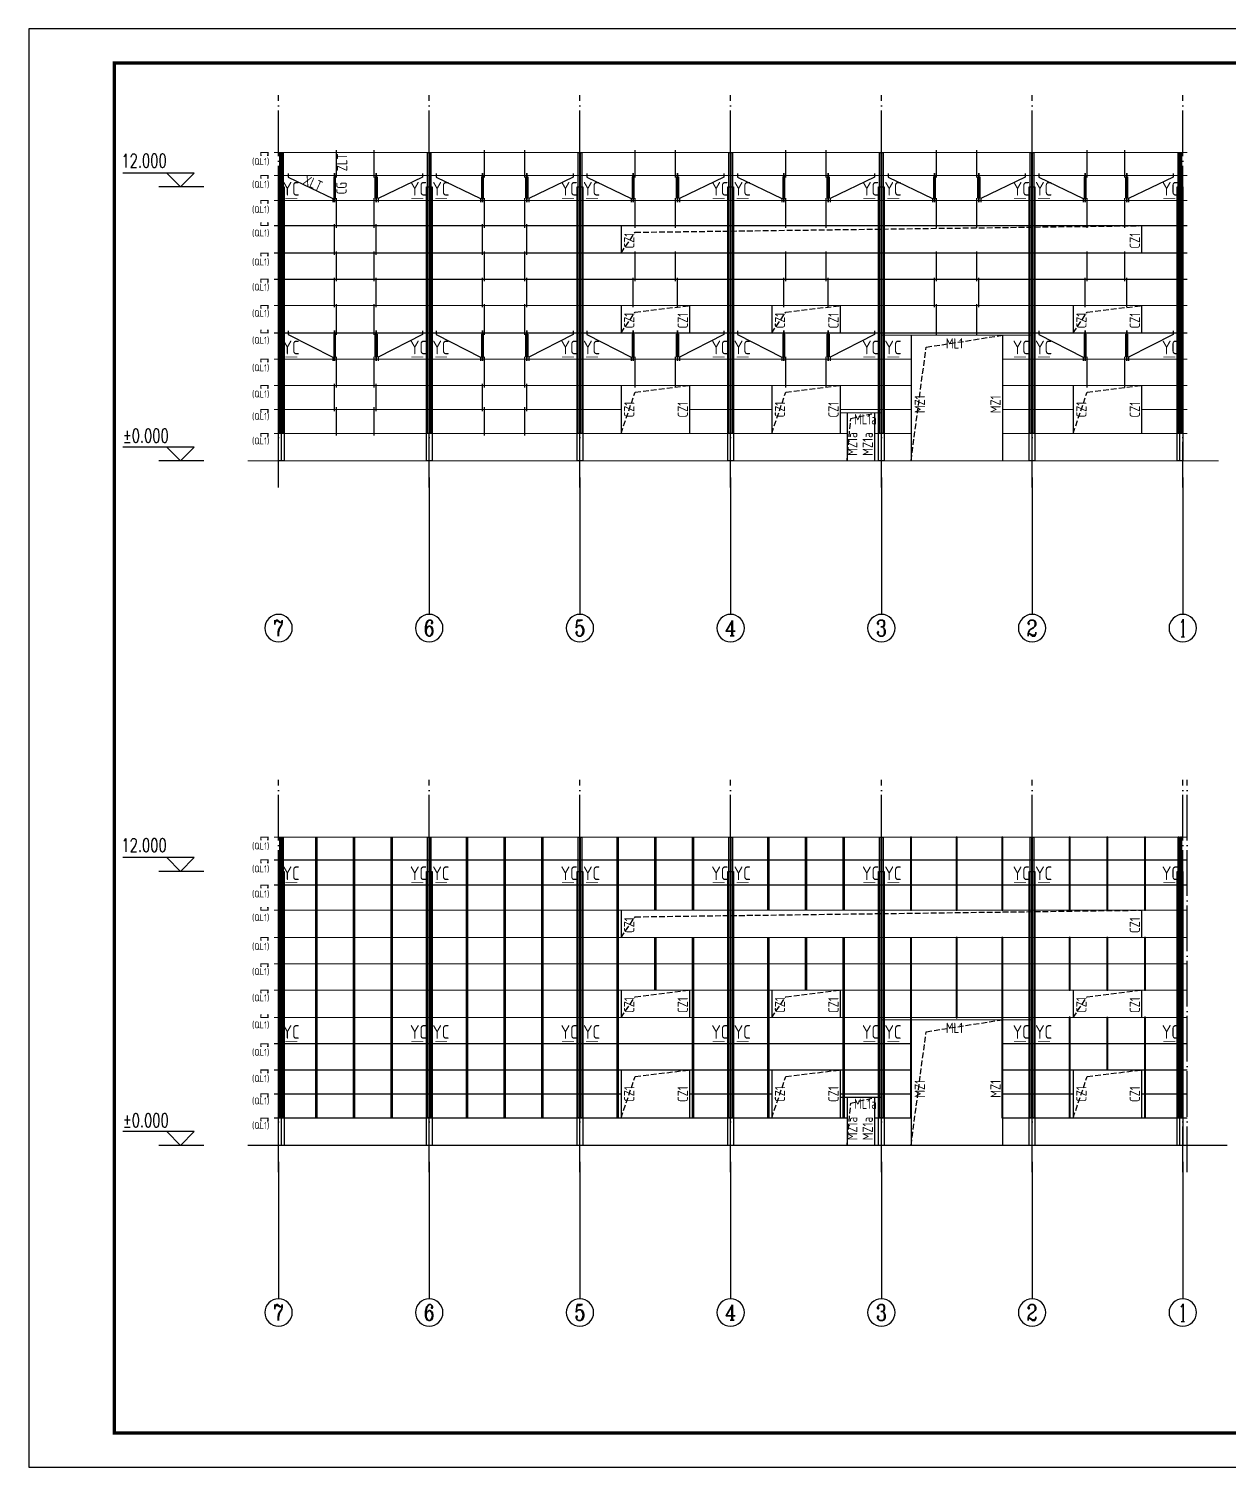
# Model space of a CAD drawing. Extents: x 69728788 to 149766163, y 20718153 to 43663798.
# Drawn here: x 74843469 to 74896003, y 21281714 to 21344714 of the extents above; entities that cross this region are included whole.
import ezdxf
from ezdxf.enums import TextEntityAlignment as Align

# ---------------------------------------------------------------- set-up
doc = ezdxf.new("R2010")
doc.units = 0
doc.header["$LTSCALE"] = 1000
doc.header["$MEASUREMENT"] = 0
for name, pattern in [('CONTINOUS', [0]), ('DASH', [0.35, 0.25, -0.1]), ('DOTE', [2.42, 2, -0.2, 0.02, -0.2])]:
    doc.linetypes.add(name, pattern=pattern)
doc.layers.get('0').update_dxf_attribs({"linetype": 'CONTINUOUS'})
for name, color, linetype in [('621', 2, 'CONTINUOUS'), ('AXIS', 3, 'CONTINUOUS'), ('AXIS_TEXT', 7, 'CONTINUOUS'), ('DIM_ELEV', 3, 'CONTINUOUS'), ('DOTE', 251, 'DOTE'), ('PUB_TEXT', 7, 'CONTINUOUS'), ('PUB_TITLE', 4, 'CONTINUOUS'), ('TDB_文字', 3, 'CONTINUOUS'), ('TEXT', 7, 'CONTINUOUS'), ('屋面隅撑', 1, 'CONTINUOUS'), ('梁', 4, 'CONTINUOUS'), ('梁虚线', 134, 'DASH'), ('檩条拉条', 253, 'CONTINUOUS'), ('钢柱', 3, 'CONTINUOUS')]:
    doc.layers.add(name, color=color, linetype=linetype)
doc.styles.add('_TCH_AXIS', font='COMPLEX', dxfattribs={"bigfont": 'GBCBIG'})
doc.styles.add('_TCH_DIM', font='SIMPLEX', dxfattribs={"bigfont": 'GBCBIG'})
doc.styles.add('COMPLEX', font='COMPLEX')
doc.styles.add('TSSD_Rein', font='atssdeng.shx', dxfattribs={"width": 0.7, "bigfont": 'atssdchn.shx'})

# ---------------------------------------------------------------- blocks, each defined once
blk = doc.blocks.new('_AXISO')
blk.add_circle((0, 0), 0.5)
at = {"layer": 'AXIS_TEXT', "style": 'COMPLEX', "width": 1.041667}
blk.add_attdef('A', text='', height=0.56, dxfattribs=at).set_placement((-0.25, -0.28), (0.25, -0.28), align=Align.FIT)

msp = doc.modelspace()

# ---------------------------------------------------------------- linework, layer by layer
at = {"const_width": 50}
for points in [[(74895587.8, 21325791.4), (74853057, 21325791.4)], [(74895964.3, 21295811.8), (74853057, 21295811.8)]]:
    msp.add_lwpolyline(points, dxfattribs=at)
at = {"layer": '621', "const_width": 45}
for points in [[(74853906.5, 21339171.4), (74853946.5, 21339171.4), (74853946.5, 21339291.4), (74853626.5, 21339291.4), (74853626.5, 21339171.4), (74853666.5, 21339171.4)], [(74853906.5, 21338171.4), (74853946.5, 21338171.4), (74853946.5, 21338291.4), (74853626.5, 21338291.4), (74853626.5, 21338171.4), (74853666.5, 21338171.4)], [(74853906.5, 21337071.4), (74853946.5, 21337071.4), (74853946.5, 21337191.4), (74853626.5, 21337191.4), (74853626.5, 21337071.4), (74853666.5, 21337071.4)], [(74853906.5, 21336211.4), (74853946.5, 21336211.4), (74853946.5, 21336091.4), (74853626.5, 21336091.4), (74853626.5, 21336211.4), (74853666.5, 21336211.4)], [(74853906.5, 21334771.4), (74853946.5, 21334771.4), (74853946.5, 21334891.4), (74853626.5, 21334891.4), (74853626.5, 21334771.4), (74853666.5, 21334771.4)], [(74853906.5, 21333621.4), (74853946.5, 21333621.4), (74853946.5, 21333741.4), (74853626.5, 21333741.4), (74853626.5, 21333621.4), (74853666.5, 21333621.4)], [(74853906.5, 21332471.4), (74853946.5, 21332471.4), (74853946.5, 21332591.4), (74853626.5, 21332591.4), (74853626.5, 21332471.4), (74853666.5, 21332471.4)], [(74853906.5, 21331511.4), (74853946.5, 21331511.4), (74853946.5, 21331391.4), (74853626.5, 21331391.4), (74853626.5, 21331511.4), (74853666.5, 21331511.4)], [(74853906.5, 21330121.4), (74853946.5, 21330121.4), (74853946.5, 21330241.4), (74853626.5, 21330241.4), (74853626.5, 21330121.4), (74853666.5, 21330121.4)], [(74853906.5, 21328971.4), (74853946.5, 21328971.4), (74853946.5, 21329091.4), (74853626.5, 21329091.4), (74853626.5, 21328971.4), (74853666.5, 21328971.4)], [(74853906.5, 21327921.4), (74853946.5, 21327921.4), (74853946.5, 21328041.4), (74853626.5, 21328041.4), (74853626.5, 21327921.4), (74853666.5, 21327921.4)], [(74853906.5, 21326867.3), (74853946.5, 21326867.3), (74853946.5, 21326987.3), (74853626.5, 21326987.3), (74853626.5, 21326867.3), (74853666.5, 21326867.3)], [(74853906.5, 21309191.8), (74853946.5, 21309191.8), (74853946.5, 21309311.8), (74853626.5, 21309311.8), (74853626.5, 21309191.8), (74853666.5, 21309191.8)], [(74853906.5, 21308191.8), (74853946.5, 21308191.8), (74853946.5, 21308311.8), (74853626.5, 21308311.8), (74853626.5, 21308191.8), (74853666.5, 21308191.8)], [(74853906.5, 21307091.8), (74853946.5, 21307091.8), (74853946.5, 21307211.8), (74853626.5, 21307211.8), (74853626.5, 21307091.8), (74853666.5, 21307091.8)], [(74853906.5, 21306231.8), (74853946.5, 21306231.8), (74853946.5, 21306111.8), (74853626.5, 21306111.8), (74853626.5, 21306231.8), (74853666.5, 21306231.8)], [(74853906.5, 21304791.8), (74853946.5, 21304791.8), (74853946.5, 21304911.8), (74853626.5, 21304911.8), (74853626.5, 21304791.8), (74853666.5, 21304791.8)], [(74853906.5, 21303641.8), (74853946.5, 21303641.8), (74853946.5, 21303761.8), (74853626.5, 21303761.8), (74853626.5, 21303641.8), (74853666.5, 21303641.8)], [(74853906.5, 21302491.8), (74853946.5, 21302491.8), (74853946.5, 21302611.8), (74853626.5, 21302611.8), (74853626.5, 21302491.8), (74853666.5, 21302491.8)], [(74853906.5, 21301531.8), (74853946.5, 21301531.8), (74853946.5, 21301411.8), (74853626.5, 21301411.8), (74853626.5, 21301531.8), (74853666.5, 21301531.8)], [(74853906.5, 21300141.8), (74853946.5, 21300141.8), (74853946.5, 21300261.8), (74853626.5, 21300261.8), (74853626.5, 21300141.8), (74853666.5, 21300141.8)], [(74853906.5, 21298991.8), (74853946.5, 21298991.8), (74853946.5, 21299111.8), (74853626.5, 21299111.8), (74853626.5, 21298991.8), (74853666.5, 21298991.8)], [(74853906.5, 21297941.8), (74853946.5, 21297941.8), (74853946.5, 21298061.8), (74853626.5, 21298061.8), (74853626.5, 21297941.8), (74853666.5, 21297941.8)], [(74853906.5, 21296887.7), (74853946.5, 21296887.7), (74853946.5, 21297007.7), (74853626.5, 21297007.7), (74853626.5, 21296887.7), (74853666.5, 21296887.7)]]:
    msp.add_lwpolyline(points, dxfattribs=at)
at = {"layer": 'AXIS'}
for p, q in [((74851139.3, 21337791.4), (74849161, 21337791.4)), ((74851139.3, 21325791.4), (74849161, 21325791.4)), ((74861010.2, 21325067.6), (74861010.2, 21319067.6)), ((74867610.2, 21325067.6), (74867610.2, 21319067.6)), ((74874210.2, 21325067.6), (74874210.2, 21319067.6)), ((74880810.2, 21325067.6), (74880810.2, 21319067.6)), ((74887410.2, 21325067.6), (74887410.2, 21319067.6)), ((74894010.2, 21325067.6), (74894010.2, 21319067.6)), ((74894010.2, 21325067.6), (74894010.2, 21319067.6)), ((74851139.3, 21307811.8), (74849161, 21307811.8)), ((74851139.3, 21295811.8), (74849161, 21295811.8)), ((74854410.2, 21295087.9), (74854410.2, 21289087.9)), ((74861010.2, 21295087.9), (74861010.2, 21289087.9)), ((74867610.2, 21295087.9), (74867610.2, 21289087.9)), ((74874210.2, 21295087.9), (74874210.2, 21289087.9)), ((74880810.2, 21295087.9), (74880810.2, 21289087.9)), ((74887410.2, 21295087.9), (74887410.2, 21289087.9)), ((74894010.2, 21295087.9), (74894010.2, 21289087.9))]:
    msp.add_line(p, q, dxfattribs=at)
at = {"layer": 'DIM_ELEV'}
for p, q in [((74850713.2, 21338391.4), (74847583.2, 21338391.4)), ((74850113.2, 21337791.4), (74849513.2, 21338391.4)), ((74850113.2, 21337791.4), (74850713.2, 21338391.4)), ((74850713.2, 21326391.4), (74847583.2, 21326391.4)), ((74850113.2, 21325791.4), (74849513.2, 21326391.4)), ((74850113.2, 21325791.4), (74850713.2, 21326391.4)), ((74850713.2, 21308411.8), (74847583.2, 21308411.8)), ((74850113.2, 21307811.8), (74849513.2, 21308411.8)), ((74850113.2, 21307811.8), (74850713.2, 21308411.8)), ((74850713.2, 21296411.8), (74847583.2, 21296411.8)), ((74850113.2, 21295811.8), (74849513.2, 21296411.8)), ((74850113.2, 21295811.8), (74850713.2, 21296411.8))]:
    msp.add_line(p, q, dxfattribs=at)
at = {"layer": 'DOTE', "color": 25, "linetype": 'DOTE'}
for p, q in [((74854410.2, 21324617.6), (74854410.2, 21341802.8)), ((74861010.2, 21324617.6), (74861010.2, 21341802.8)), ((74867610.2, 21324617.6), (74867610.2, 21341802.8)), ((74874210.2, 21324617.6), (74874210.2, 21341802.8)), ((74880810.2, 21324617.6), (74880810.2, 21341802.8)), ((74887410.2, 21324617.6), (74887410.2, 21341802.8)), ((74894010.2, 21324617.6), (74894010.2, 21341802.8)), ((74854410.2, 21294637.9), (74854410.2, 21311823.2)), ((74861010.2, 21294637.9), (74861010.2, 21311823.2)), ((74867610.2, 21294637.9), (74867610.2, 21311823.2)), ((74874210.2, 21294637.9), (74874210.2, 21311823.2)), ((74880810.2, 21294637.9), (74880810.2, 21311823.2)), ((74887410.2, 21294637.9), (74887410.2, 21311823.2)), ((74894010.2, 21294637.9), (74894010.2, 21311823.2)), ((74894210.2, 21294637.9), (74894210.2, 21311823.2))]:
    msp.add_line(p, q, dxfattribs=at)
at = {"layer": 'PUB_TITLE'}
msp.add_lwpolyline([(74843468.9, 21281714.1), (74932568.9, 21281714.1), (74932568.9, 21344714.1), (74843468.9, 21344714.1)], close=True, dxfattribs=at)
at = {"layer": 'PUB_TITLE', "const_width": 150}
msp.add_lwpolyline([(74847218.9, 21283214.1), (74931068.9, 21283214.1), (74931068.9, 21343214.1), (74847218.9, 21343214.1)], close=True, dxfattribs=at)
at = {"layer": 'TDB_文字'}
for points in [[(74854460.2, 21339291.4), (74854510.2, 21339291.4), (74854510.2, 21326991.4), (74854460.2, 21326991.4)], [(74854560.2, 21339291.4), (74854610.2, 21339291.4), (74854610.2, 21326991.4), (74854560.2, 21326991.4)], [(74860935.2, 21339291.4), (74860985.2, 21339291.4), (74860985.2, 21326991.4), (74860935.2, 21326991.4)], [(74861035.2, 21339291.4), (74861085.2, 21339291.4), (74861085.2, 21326991.4), (74861035.2, 21326991.4)], [(74867535.2, 21339291.4), (74867585.2, 21339291.4), (74867585.2, 21326991.4), (74867535.2, 21326991.4)], [(74867635.2, 21339291.4), (74867685.2, 21339291.4), (74867685.2, 21326991.4), (74867635.2, 21326991.4)], [(74874135.2, 21339291.4), (74874185.2, 21339291.4), (74874185.2, 21326991.4), (74874135.2, 21326991.4)], [(74874235.2, 21339291.4), (74874285.2, 21339291.4), (74874285.2, 21326991.4), (74874235.2, 21326991.4)], [(74880735.2, 21339291.4), (74880785.2, 21339291.4), (74880785.2, 21326991.4), (74880735.2, 21326991.4)], [(74880835.2, 21339291.4), (74880885.2, 21339291.4), (74880885.2, 21326991.4), (74880835.2, 21326991.4)], [(74887335.2, 21339291.4), (74887385.2, 21339291.4), (74887385.2, 21326991.4), (74887335.2, 21326991.4)], [(74887435.2, 21339291.4), (74887485.2, 21339291.4), (74887485.2, 21326991.4), (74887435.2, 21326991.4)], [(74893810.2, 21339297.2), (74893860.2, 21339297.2), (74893860.2, 21326991.4), (74893810.2, 21326991.4)], [(74893910.2, 21339297.2), (74893960.2, 21339297.2), (74893960.2, 21326991.4), (74893910.2, 21326991.4)], [(74854460.2, 21309311.8), (74854510.2, 21309311.8), (74854510.2, 21297011.8), (74854460.2, 21297011.8)], [(74854560.2, 21309311.8), (74854610.2, 21309311.8), (74854610.2, 21297011.8), (74854560.2, 21297011.8)], [(74856035.2, 21309311.8), (74856085.2, 21309311.8), (74856085.2, 21297011.8), (74856035.2, 21297011.8)], [(74857685.2, 21309311.8), (74857735.2, 21309311.8), (74857735.2, 21297011.8), (74857685.2, 21297011.8)], [(74859335.2, 21309311.8), (74859385.2, 21309311.8), (74859385.2, 21297011.8), (74859335.2, 21297011.8)], [(74860935.2, 21309311.8), (74860985.2, 21309311.8), (74860985.2, 21297011.8), (74860935.2, 21297011.8)], [(74861035.2, 21309311.8), (74861085.2, 21309311.8), (74861085.2, 21297011.8), (74861035.2, 21297011.8)], [(74862635.2, 21309311.8), (74862685.2, 21309311.8), (74862685.2, 21297011.8), (74862635.2, 21297011.8)], [(74864285.2, 21309311.8), (74864335.2, 21309311.8), (74864335.2, 21297011.8), (74864285.2, 21297011.8)], [(74865935.2, 21309311.8), (74865985.2, 21309311.8), (74865985.2, 21297011.8), (74865935.2, 21297011.8)], [(74867535.2, 21309311.8), (74867585.2, 21309311.8), (74867585.2, 21297011.8), (74867535.2, 21297011.8)], [(74867635.2, 21309311.8), (74867685.2, 21309311.8), (74867685.2, 21297011.8), (74867635.2, 21297011.8)], [(74869235.2, 21309311.8), (74869285.2, 21309311.8), (74869285.2, 21297011.8), (74869235.2, 21297011.8)], [(74870885.2, 21309311.8), (74870935.2, 21309311.8), (74870935.2, 21306113.2), (74870885.2, 21306113.2)], [(74872535.2, 21309311.8), (74872585.2, 21309311.8), (74872585.2, 21306113.2), (74872535.2, 21306113.2)], [(74874135.2, 21309311.8), (74874185.2, 21309311.8), (74874185.2, 21297011.8), (74874135.2, 21297011.8)], [(74874235.2, 21309311.8), (74874285.2, 21309311.8), (74874285.2, 21297011.8), (74874235.2, 21297011.8)], [(74875835.2, 21309311.8), (74875885.2, 21309311.8), (74875885.2, 21306113.2), (74875835.2, 21306113.2)], [(74877485.2, 21309311.8), (74877535.2, 21309311.8), (74877535.2, 21306113.2), (74877485.2, 21306113.2)], [(74879135.2, 21309311.8), (74879185.2, 21309311.8), (74879185.2, 21306113.2), (74879135.2, 21306113.2)], [(74880735.2, 21309311.8), (74880785.2, 21309311.8), (74880785.2, 21297011.8), (74880735.2, 21297011.8)], [(74880835.2, 21309311.8), (74880885.2, 21309311.8), (74880885.2, 21297011.8), (74880835.2, 21297011.8)], [(74882135.2, 21309311.8), (74882085.2, 21309311.8), (74882085.2, 21306113.2), (74882135.2, 21306113.2)], [(74884135.2, 21309311.8), (74884085.2, 21309311.8), (74884085.2, 21306113.2), (74884135.2, 21306113.2)], [(74886135.2, 21309311.8), (74886085.2, 21309311.8), (74886085.2, 21306113.2), (74886135.2, 21306113.2)], [(74887335.2, 21309311.8), (74887385.2, 21309311.8), (74887385.2, 21297011.8), (74887335.2, 21297011.8)], [(74887435.2, 21309311.8), (74887485.2, 21309311.8), (74887485.2, 21297011.8), (74887435.2, 21297011.8)], [(74889085.2, 21309311.8), (74889035.2, 21309311.8), (74889035.2, 21306113.2), (74889085.2, 21306113.2)], [(74890735.2, 21309311.8), (74890685.2, 21309311.8), (74890685.2, 21306113.2), (74890735.2, 21306113.2)], [(74892385.2, 21309311.8), (74892335.2, 21309311.8), (74892335.2, 21306113.2), (74892385.2, 21306113.2)], [(74893810.2, 21309317.6), (74893860.2, 21309317.6), (74893860.2, 21297011.8), (74893810.2, 21297011.8)], [(74893910.2, 21309317.6), (74893960.2, 21309317.6), (74893960.2, 21297011.8), (74893910.2, 21297011.8)], [(74870885.2, 21304917.8), (74870935.2, 21304917.8), (74870935.2, 21302613.2), (74870885.2, 21302613.2)], [(74872535.2, 21304904), (74872585.2, 21304904), (74872585.2, 21297013.2), (74872535.2, 21297013.2)], [(74875835.2, 21304904), (74875885.2, 21304904), (74875885.2, 21297013.2), (74875835.2, 21297013.2)], [(74877485.2, 21304917.8), (74877535.2, 21304917.8), (74877535.2, 21302613.2), (74877485.2, 21302613.2)], [(74879135.2, 21304904), (74879185.2, 21304904), (74879185.2, 21297013.2), (74879135.2, 21297013.2)], [(74882135.2, 21304904), (74882085.2, 21304904), (74882085.2, 21297013.2), (74882135.2, 21297013.2)], [(74884135.2, 21304917.8), (74884085.2, 21304917.8), (74884085.2, 21301399.5), (74884135.2, 21301399.5)], [(74886135.2, 21304916.5), (74886085.2, 21304916.5), (74886085.2, 21297013.2), (74886135.2, 21297013.2)], [(74889085.2, 21304917.8), (74889035.2, 21304917.8), (74889035.2, 21302613.2), (74889085.2, 21302613.2)], [(74890735.2, 21304917.8), (74890685.2, 21304917.8), (74890685.2, 21302613.2), (74890735.2, 21302613.2)], [(74892385.2, 21304917.8), (74892335.2, 21304917.8), (74892335.2, 21302613.2), (74892385.2, 21302613.2)], [(74889085.2, 21301419.9), (74889035.2, 21301419.9), (74889035.2, 21297013.2), (74889085.2, 21297013.2)], [(74890735.2, 21301417.8), (74890685.2, 21301417.8), (74890685.2, 21299113.2), (74890735.2, 21299113.2)], [(74892385.2, 21301419.9), (74892335.2, 21301419.9), (74892335.2, 21297013.2), (74892385.2, 21297013.2)]]:
    msp.add_lwpolyline(points, close=True, dxfattribs=at)
at = {"layer": '屋面隅撑', "const_width": 30}
for points in [[(74855233.5, 21337291.4), (74854711.1, 21337291.4)], [(74860226.9, 21337291.4), (74860749.3, 21337291.4)], [(74861793.4, 21337291.4), (74861271, 21337291.4)], [(74866826.9, 21337291.4), (74867349.3, 21337291.4)], [(74868393.4, 21337291.4), (74867871, 21337291.4)], [(74873426.9, 21337291.4), (74873949.3, 21337291.4)], [(74874993.4, 21337291.4), (74874471, 21337291.4)], [(74880026.9, 21337291.4), (74880549.3, 21337291.4)], [(74881593.4, 21337291.4), (74881071, 21337291.4)], [(74886626.9, 21337291.4), (74887149.3, 21337291.4)], [(74888193.4, 21337291.4), (74887671, 21337291.4)], [(74893157.6, 21337291.4), (74893680, 21337291.4)], [(74855233.5, 21330341.4), (74854711.1, 21330341.4)], [(74860226.9, 21330341.4), (74860749.3, 21330341.4)], [(74861793.4, 21330341.4), (74861271, 21330341.4)], [(74866826.9, 21330341.4), (74867349.3, 21330341.4)], [(74868393.4, 21330341.4), (74867871, 21330341.4)], [(74873426.9, 21330341.4), (74873949.3, 21330341.4)], [(74874993.4, 21330341.4), (74874471, 21330341.4)], [(74880026.9, 21330341.4), (74880549.3, 21330341.4)], [(74881593.4, 21330341.4), (74881071, 21330341.4)], [(74886626.9, 21330341.4), (74887149.3, 21330341.4)], [(74888193.4, 21330341.4), (74887671, 21330341.4)], [(74893157.6, 21330341.4), (74893680, 21330341.4)], [(74855233.5, 21307311.8), (74854711.1, 21307311.8)], [(74860226.9, 21307311.8), (74860749.3, 21307311.8)], [(74861793.4, 21307311.8), (74861271, 21307311.8)], [(74866826.9, 21307311.8), (74867349.3, 21307311.8)], [(74868393.4, 21307311.8), (74867871, 21307311.8)], [(74873426.9, 21307311.8), (74873949.3, 21307311.8)], [(74874993.4, 21307311.8), (74874471, 21307311.8)], [(74880026.9, 21307311.8), (74880549.3, 21307311.8)], [(74881593.4, 21307311.8), (74881071, 21307311.8)], [(74886626.9, 21307311.8), (74887149.3, 21307311.8)], [(74888193.4, 21307311.8), (74887671, 21307311.8)], [(74893157.6, 21307311.8), (74893680, 21307311.8)], [(74855233.5, 21300361.8), (74854711.1, 21300361.8)], [(74860226.9, 21300361.8), (74860749.3, 21300361.8)], [(74861793.4, 21300361.8), (74861271, 21300361.8)], [(74866826.9, 21300361.8), (74867349.3, 21300361.8)], [(74868393.4, 21300361.8), (74867871, 21300361.8)], [(74873426.9, 21300361.8), (74873949.3, 21300361.8)], [(74874993.4, 21300361.8), (74874471, 21300361.8)], [(74880026.9, 21300361.8), (74880549.3, 21300361.8)], [(74881593.4, 21300361.8), (74881071, 21300361.8)], [(74886626.9, 21300361.8), (74887149.3, 21300361.8)], [(74888193.4, 21300361.8), (74887671, 21300361.8)], [(74893157.6, 21300361.8), (74893680, 21300361.8)]]:
    msp.add_lwpolyline(points, dxfattribs=at)
at = {"layer": '梁', "linetype": 'CONTINOUS'}
for p, q in [((74854535.2, 21325791.4), (74854535.2, 21339291.4)), ((74861010.2, 21325791.4), (74861010.2, 21339291.4)), ((74867610.2, 21325791.4), (74867610.2, 21339285.6)), ((74874210.2, 21325791.4), (74874210.2, 21339285.6)), ((74880810.2, 21325791.4), (74880810.2, 21339285.6)), ((74887410.2, 21325791.4), (74887410.2, 21339285.6)), ((74893885.2, 21325791.4), (74893885.2, 21339291.4)), ((74869410.2, 21336091.4), (74869410.2, 21334891.4)), ((74892210.2, 21336091.4), (74892210.2, 21334891.4)), ((74869410.2, 21332591.4), (74869410.2, 21331391.4)), ((74872410.2, 21332591.4), (74872410.2, 21331391.4)), ((74876010.2, 21332591.4), (74876010.2, 21331391.4)), ((74879010.2, 21332591.4), (74879010.2, 21331391.4)), ((74889210.2, 21332591.4), (74889210.2, 21331391.4)), ((74892210.2, 21332591.4), (74892210.2, 21331391.4)), ((74882110.2, 21331291.4), (74882110.2, 21325791.4)), ((74886110.2, 21331291.4), (74886110.2, 21325791.4)), ((74869410.2, 21329091.4), (74869410.2, 21326991.4)), ((74872410.2, 21329091.4), (74872410.2, 21326991.4)), ((74876010.2, 21329091.4), (74876010.2, 21326991.4)), ((74879010.2, 21329091.4), (74879010.2, 21326991.4)), ((74889210.2, 21329091.4), (74889210.2, 21326991.4)), ((74892210.2, 21329091.4), (74892210.2, 21326991.4)), ((74879310.2, 21327891.4), (74879310.2, 21325791.4)), ((74880510.2, 21327880.1), (74880510.2, 21325791.4)), ((74854535.2, 21295811.8), (74854535.2, 21309311.8)), ((74861010.2, 21295811.8), (74861010.2, 21309311.8)), ((74867610.2, 21295811.8), (74867610.2, 21309306)), ((74874210.2, 21295811.8), (74874210.2, 21309306)), ((74880810.2, 21295811.8), (74880810.2, 21309306)), ((74887410.2, 21295811.8), (74887410.2, 21309306)), ((74893885.2, 21295811.8), (74893885.2, 21309311.8)), ((74869410.2, 21306111.8), (74869410.2, 21304911.8)), ((74892210.2, 21306111.8), (74892210.2, 21304911.8)), ((74869410.2, 21302611.8), (74869410.2, 21301411.8)), ((74872410.2, 21302611.8), (74872410.2, 21301411.8)), ((74876010.2, 21302611.8), (74876010.2, 21301411.8)), ((74879010.2, 21302611.8), (74879010.2, 21301411.8)), ((74889210.2, 21302611.8), (74889210.2, 21301411.8)), ((74892210.2, 21302611.8), (74892210.2, 21301411.8)), ((74882110.2, 21301311.8), (74882110.2, 21295811.8)), ((74886110.2, 21301311.8), (74886110.2, 21295811.8)), ((74869410.2, 21299111.8), (74869410.2, 21297011.8)), ((74872410.2, 21299111.8), (74872410.2, 21297011.8)), ((74876010.2, 21299111.8), (74876010.2, 21297011.8)), ((74879010.2, 21299111.8), (74879010.2, 21297011.8)), ((74889210.2, 21299111.8), (74889210.2, 21297011.8)), ((74892210.2, 21299111.8), (74892210.2, 21297011.8)), ((74879310.2, 21297911.8), (74879310.2, 21295811.8)), ((74880510.2, 21297900.5), (74880510.2, 21295811.8))]:
    msp.add_line(p, q, dxfattribs=at)
at = {"layer": '梁', "linetype": 'CONTINOUS', "const_width": 50}
for points in [[(74894210.2, 21339291.4), (74854210.2, 21339291.4)], [(74894210.2, 21338291.4), (74854210.2, 21338291.4)], [(74894210.2, 21337191.4), (74854210.2, 21337191.4)], [(74894210.2, 21336091.4), (74854210.2, 21336091.4)], [(74894210.2, 21334891.4), (74854210.2, 21334891.4)], [(74894210.2, 21333741.4), (74854210.2, 21333741.4)], [(74894210.2, 21332591.4), (74854210.2, 21332591.4)], [(74871810.2, 21331391.4), (74854210.2, 21331391.4)], [(74878410.2, 21331391.4), (74871810.2, 21331391.4)], [(74894210.2, 21331391.4), (74878410.2, 21331391.4)], [(74887410.2, 21331291.4), (74880810.2, 21331291.4)], [(74871810.2, 21330241.4), (74854210.2, 21330241.4)], [(74878410.2, 21330241.4), (74871810.2, 21330241.4)], [(74882110.2, 21330241.4), (74878410.2, 21330241.4)], [(74894210.2, 21330241.4), (74886110.2, 21330241.4)], [(74871810.2, 21329091.4), (74854210.2, 21329091.4)], [(74878410.2, 21329091.4), (74871810.2, 21329091.4)], [(74882110.2, 21329091.4), (74878410.2, 21329091.4)], [(74894210.2, 21329091.4), (74886110.2, 21329091.4)], [(74859210.2, 21328041.4), (74854210.2, 21328041.4)], [(74865810.2, 21328041.4), (74859210.2, 21328041.4)], [(74869410.2, 21328041.4), (74865810.2, 21328041.4)], [(74876010.2, 21328041.4), (74872410.2, 21328041.4)], [(74882110.2, 21328041.4), (74879010.2, 21328041.4)], [(74889210.2, 21328041.4), (74886110.2, 21328041.4)], [(74894210.2, 21328041.4), (74892210.2, 21328041.4)], [(74880810.2, 21327891.4), (74879010.2, 21327891.4)], [(74879310.2, 21326991.4), (74854210.2, 21326991.4)], [(74882110.2, 21326991.4), (74880510.2, 21326991.4)], [(74894210.2, 21326991.4), (74886110.2, 21326991.4)], [(74894210.2, 21309311.8), (74854210.2, 21309311.8)], [(74894210.2, 21308311.8), (74854210.2, 21308311.8)], [(74894210.2, 21307211.8), (74854210.2, 21307211.8)], [(74894210.2, 21306111.8), (74854210.2, 21306111.8)], [(74894210.2, 21304911.8), (74854210.2, 21304911.8)], [(74894210.2, 21303761.8), (74854210.2, 21303761.8)], [(74894210.2, 21302611.8), (74854210.2, 21302611.8)], [(74871810.2, 21301411.8), (74854210.2, 21301411.8)], [(74878410.2, 21301411.8), (74871810.2, 21301411.8)], [(74894210.2, 21301411.8), (74878410.2, 21301411.8)], [(74887410.2, 21301311.8), (74880810.2, 21301311.8)], [(74871810.2, 21300261.8), (74854210.2, 21300261.8)], [(74878410.2, 21300261.8), (74871810.2, 21300261.8)], [(74882110.2, 21300261.8), (74878410.2, 21300261.8)], [(74894210.2, 21300261.8), (74886110.2, 21300261.8)], [(74871810.2, 21299111.8), (74854210.2, 21299111.8)], [(74878410.2, 21299111.8), (74871810.2, 21299111.8)], [(74882110.2, 21299111.8), (74878410.2, 21299111.8)], [(74894210.2, 21299111.8), (74886110.2, 21299111.8)], [(74865810.2, 21298061.8), (74854210.2, 21298061.8)], [(74869410.2, 21298061.8), (74865810.2, 21298061.8)], [(74876010.2, 21298061.8), (74872410.2, 21298061.8)], [(74882110.2, 21298061.8), (74879010.2, 21298061.8)], [(74880810.2, 21297911.8), (74879010.2, 21297911.8)], [(74889210.2, 21298061.8), (74886094.4, 21298061.8)], [(74894210.2, 21298061.8), (74892210.2, 21298061.8)], [(74879310.2, 21297011.8), (74854210.2, 21297011.8)], [(74882110.2, 21297011.8), (74880509.8, 21297011.8)], [(74894210.2, 21297011.8), (74886110.2, 21297011.8)]]:
    msp.add_lwpolyline(points, dxfattribs=at)
at = {"layer": '梁虚线'}
for points in [[(74869410.2, 21334891.4), (74870024.9, 21335801.5), (74892210.2, 21336091.4)], [(74869410.2, 21331391.4), (74870024.9, 21332301.5), (74872410.2, 21332591.4)], [(74876010.2, 21331391.4), (74876624.9, 21332301.5), (74879010.2, 21332591.4)], [(74889210.2, 21331391.4), (74889824.9, 21332301.5), (74892210.2, 21332591.4)], [(74882110.2, 21325791.4), (74882772.8, 21330768), (74886110.2, 21331291.4)], [(74869410.2, 21326991.4), (74870024.9, 21328801.5), (74872360.2, 21329091.4)], [(74876010.2, 21326991.4), (74876624.9, 21328801.5), (74878960.2, 21329091.4)], [(74889210.2, 21326991.4), (74889824.9, 21328801.5), (74892160.2, 21329091.4)], [(74879310.2, 21325791.4), (74879470.8, 21327645.5), (74880510.2, 21327880.1)], [(74869410.2, 21304911.8), (74870024.9, 21305821.9), (74892210.2, 21306111.8)], [(74869410.2, 21301411.8), (74870024.9, 21302321.9), (74872410.2, 21302611.8)], [(74876010.2, 21301411.8), (74876624.9, 21302321.9), (74879010.2, 21302611.8)], [(74889210.2, 21301411.8), (74889824.9, 21302321.9), (74892210.2, 21302611.8)], [(74882110.2, 21295811.8), (74882772.8, 21300788.4), (74886110.2, 21301311.8)], [(74869410.2, 21297011.8), (74870024.9, 21298821.9), (74872360.2, 21299111.8)], [(74876010.2, 21297011.8), (74876624.9, 21298821.9), (74878960.2, 21299111.8)], [(74889210.2, 21297011.8), (74889824.9, 21298821.9), (74892160.2, 21299111.8)], [(74879310.2, 21295811.8), (74879470.8, 21297665.9), (74880510.2, 21297900.5)]]:
    msp.add_lwpolyline(points, dxfattribs=at)
at = {"layer": '檩条拉条'}
for p, q in [((74856948, 21338199.2), (74856948, 21339392.3)), ((74858597.3, 21338199.2), (74858597.3, 21339392.3)), ((74863423, 21338199.2), (74863423, 21339392.3)), ((74865197.3, 21338199.2), (74865197.3, 21339392.3)), ((74870023, 21338199.2), (74870023, 21339392.3)), ((74871797.3, 21338199.2), (74871797.3, 21339392.3)), ((74876623, 21338199.2), (74876623, 21339392.3)), ((74878397.3, 21338199.2), (74878397.3, 21339392.3)), ((74883223, 21338199.2), (74883223, 21339392.3)), ((74884997.3, 21338199.2), (74884997.3, 21339392.3)), ((74889823, 21338199.2), (74889823, 21339392.3)), ((74891472.3, 21338199.2), (74891472.3, 21339392.3)), ((74856864.1, 21338392.3), (74856864.1, 21337119.2)), ((74856864.1, 21337119.2), (74856864.1, 21338392.3)), ((74858681.3, 21338392.3), (74858681.3, 21337119.2)), ((74858681.3, 21337119.2), (74858681.3, 21338392.3)), ((74863339.1, 21338392.3), (74863339.1, 21337119.2)), ((74863339.1, 21337119.2), (74863339.1, 21338392.3)), ((74865281.3, 21338392.3), (74865281.3, 21337119.2)), ((74865281.3, 21337119.2), (74865281.3, 21338392.3)), ((74869939.1, 21338392.3), (74869939.1, 21337119.2)), ((74869939.1, 21337119.2), (74869939.1, 21338392.3)), ((74871881.3, 21338392.3), (74871881.3, 21337119.2)), ((74871881.3, 21337119.2), (74871881.3, 21338392.3)), ((74876539.1, 21338392.3), (74876539.1, 21337119.2)), ((74876539.1, 21337119.2), (74876539.1, 21338392.3)), ((74878481.3, 21338392.3), (74878481.3, 21337119.2)), ((74878481.3, 21337119.2), (74878481.3, 21338392.3)), ((74883139.1, 21338392.3), (74883139.1, 21337119.2)), ((74883139.1, 21337119.2), (74883139.1, 21338392.3)), ((74885081.3, 21338392.3), (74885081.3, 21337119.2)), ((74885081.3, 21337119.2), (74885081.3, 21338392.3)), ((74889739.1, 21338392.3), (74889739.1, 21337119.2)), ((74889739.1, 21337119.2), (74889739.1, 21338392.3)), ((74891556.3, 21338392.3), (74891556.3, 21337119.2)), ((74891556.3, 21337119.2), (74891556.3, 21338392.3)), ((74856948, 21335999.2), (74856948, 21337292.3)), ((74858597.3, 21335999.2), (74858597.3, 21337292.3)), ((74863423, 21335999.2), (74863423, 21337292.3)), ((74865197.3, 21335999.2), (74865197.3, 21337292.3)), ((74870023, 21335999.2), (74870023, 21337292.3)), ((74871797.3, 21335999.2), (74871797.3, 21337292.3)), ((74876623, 21335999.2), (74876623, 21337292.3)), ((74878397.3, 21335999.2), (74878397.3, 21337292.3)), ((74883223, 21335999.2), (74883223, 21337292.3)), ((74884997.3, 21335999.2), (74884997.3, 21337292.3)), ((74889823, 21335999.2), (74889823, 21337292.3)), ((74891472.3, 21335999.2), (74891472.3, 21337292.3)), ((74856864, 21334816.3), (74856864, 21336159.5)), ((74858681.3, 21334816.3), (74858681.3, 21336159.5)), ((74863339, 21334816.3), (74863339, 21336159.5)), ((74865281.3, 21334816.3), (74865281.3, 21336159.5)), ((74856948, 21333666.3), (74856948, 21334959.5)), ((74858597.3, 21333666.3), (74858597.3, 21334959.5)), ((74863423, 21333666.3), (74863423, 21334959.5)), ((74865197.3, 21333666.3), (74865197.3, 21334959.5)), ((74870023, 21333666.3), (74870023, 21334959.5)), ((74871797.3, 21333666.3), (74871797.3, 21334959.5)), ((74876623, 21333666.3), (74876623, 21334959.5)), ((74878397.3, 21333666.3), (74878397.3, 21334959.5)), ((74883223, 21333666.3), (74883223, 21334959.5)), ((74884997.3, 21333666.3), (74884997.3, 21334959.5)), ((74889823, 21333666.3), (74889823, 21334959.5)), ((74891472.3, 21333666.3), (74891472.3, 21334959.5)), ((74856864, 21332516.3), (74856864, 21333809.5)), ((74858681.3, 21332516.3), (74858681.3, 21333809.5)), ((74863339, 21332516.3), (74863339, 21333809.5)), ((74865281.3, 21332516.3), (74865281.3, 21333809.5)), ((74869939, 21332516.3), (74869939, 21333809.5)), ((74871881.3, 21332516.3), (74871881.3, 21333809.5)), ((74876539, 21332516.3), (74876539, 21333809.5)), ((74878481.3, 21332516.3), (74878481.3, 21333809.5)), ((74883139, 21332516.3), (74883139, 21333809.5)), ((74885081.3, 21332516.3), (74885081.3, 21333809.5)), ((74889739, 21332516.3), (74889739, 21333809.5)), ((74891556.3, 21332516.3), (74891556.3, 21333809.5)), ((74856948, 21331316.3), (74856948, 21332659.5)), ((74858597.3, 21331316.3), (74858597.3, 21332659.5)), ((74863423, 21331316.3), (74863423, 21332659.5)), ((74865197.3, 21331316.3), (74865197.3, 21332659.5)), ((74883223, 21331316.3), (74883223, 21332659.5)), ((74884997.3, 21331316.3), (74884997.3, 21332659.5)), ((74856864.1, 21331492.3), (74856864.1, 21330169.2)), ((74856864.1, 21330169.2), (74856864.1, 21331492.3)), ((74858681.3, 21331492.3), (74858681.3, 21330169.2)), ((74858681.3, 21330169.2), (74858681.3, 21331492.3)), ((74863339.1, 21331492.3), (74863339.1, 21330169.2)), ((74863339.1, 21330169.2), (74863339.1, 21331492.3)), ((74865281.3, 21331492.3), (74865281.3, 21330169.2)), ((74865281.3, 21330169.2), (74865281.3, 21331492.3)), ((74869939.1, 21331492.3), (74869939.1, 21330169.2)), ((74869939.1, 21330169.2), (74869939.1, 21331492.3)), ((74871881.3, 21331492.3), (74871881.3, 21330169.2)), ((74871881.3, 21330169.2), (74871881.3, 21331492.3)), ((74876539.1, 21331492.3), (74876539.1, 21330169.2)), ((74876539.1, 21330169.2), (74876539.1, 21331492.3)), ((74878481.3, 21331492.3), (74878481.3, 21330169.2)), ((74878481.3, 21330169.2), (74878481.3, 21331492.3)), ((74889739.1, 21331492.3), (74889739.1, 21330169.2)), ((74889739.1, 21330169.2), (74889739.1, 21331492.3)), ((74891556.3, 21331492.3), (74891556.3, 21330169.2)), ((74891556.3, 21330169.2), (74891556.3, 21331492.3)), ((74856948, 21328999.2), (74856948, 21330342.3)), ((74858597.3, 21328999.2), (74858597.3, 21330342.3)), ((74863423, 21328999.2), (74863423, 21330342.3)), ((74865197.3, 21328999.2), (74865197.3, 21330342.3)), ((74870023, 21328999.2), (74870023, 21330342.3)), ((74871797.3, 21328999.2), (74871797.3, 21330342.3)), ((74876623, 21328999.2), (74876623, 21330342.3)), ((74878397.3, 21328999.2), (74878397.3, 21330342.3)), ((74889823, 21328999.2), (74889823, 21330342.3)), ((74891472.3, 21328999.2), (74891472.3, 21330342.3)), ((74856864, 21327966.3), (74856864, 21329159.5)), ((74858681.3, 21327966.3), (74858681.3, 21329159.5)), ((74863339, 21327966.3), (74863339, 21329159.5)), ((74865281.3, 21327966.3), (74865281.3, 21329159.5)), ((74856948, 21326899.2), (74856948, 21328142.3)), ((74858597.3, 21326899.2), (74858597.3, 21328142.3)), ((74863423, 21326899.2), (74863423, 21328142.3)), ((74865197.3, 21326899.2), (74865197.3, 21328142.3))]:
    msp.add_line(p, q, dxfattribs=at)
for points in [[(74854832.8, 21338379.2), (74854832.8, 21338219.2), (74856780.1, 21337279.2), (74856780.1, 21337119.2)], [(74860712.5, 21338379.2), (74860712.5, 21338219.2), (74858765.2, 21337279.2), (74858765.2, 21337119.2)], [(74861307.8, 21338379.2), (74861307.8, 21338219.2), (74863255.1, 21337279.2), (74863255.1, 21337119.2)], [(74867312.5, 21338379.2), (74867312.5, 21338219.2), (74865365.2, 21337279.2), (74865365.2, 21337119.2)], [(74867907.8, 21338379.2), (74867907.8, 21338219.2), (74869855.1, 21337279.2), (74869855.1, 21337119.2)], [(74873912.5, 21338379.2), (74873912.5, 21338219.2), (74871965.2, 21337279.2), (74871965.2, 21337119.2)], [(74874507.8, 21338379.2), (74874507.8, 21338219.2), (74876455.1, 21337279.2), (74876455.1, 21337119.2)], [(74880512.5, 21338379.2), (74880512.5, 21338219.2), (74878565.2, 21337279.2), (74878565.2, 21337119.2)], [(74881107.8, 21338379.2), (74881107.8, 21338219.2), (74883055.1, 21337279.2), (74883055.1, 21337119.2)], [(74887112.5, 21338379.2), (74887112.5, 21338219.2), (74885165.2, 21337279.2), (74885165.2, 21337119.2)], [(74887707.8, 21338379.2), (74887707.8, 21338219.2), (74889655.1, 21337279.2), (74889655.1, 21337119.2)], [(74893587.5, 21338379.2), (74893587.5, 21338219.2), (74891640.2, 21337279.2), (74891640.2, 21337119.2)], [(74854832.8, 21331479.2), (74854832.8, 21331319.2), (74856780.1, 21330329.2), (74856780.1, 21330169.2)], [(74860712.5, 21331479.2), (74860712.5, 21331319.2), (74858765.2, 21330329.2), (74858765.2, 21330169.2)], [(74861307.8, 21331479.2), (74861307.8, 21331319.2), (74863255.1, 21330329.2), (74863255.1, 21330169.2)], [(74867312.5, 21331479.2), (74867312.5, 21331319.2), (74865365.2, 21330329.2), (74865365.2, 21330169.2)], [(74867907.8, 21331479.2), (74867907.8, 21331319.2), (74869855.1, 21330329.2), (74869855.1, 21330169.2)], [(74873912.5, 21331479.2), (74873912.5, 21331319.2), (74871965.2, 21330329.2), (74871965.2, 21330169.2)], [(74874507.8, 21331479.2), (74874507.8, 21331319.2), (74876455.1, 21330329.2), (74876455.1, 21330169.2)], [(74880512.5, 21331479.2), (74880512.5, 21331319.2), (74878565.2, 21330329.2), (74878565.2, 21330169.2)], [(74887707.8, 21331479.2), (74887707.8, 21331319.2), (74889655.1, 21330329.2), (74889655.1, 21330169.2)], [(74893587.5, 21331479.2), (74893587.5, 21331319.2), (74891640.2, 21330329.2), (74891640.2, 21330169.2)]]:
    msp.add_lwpolyline(points, dxfattribs=at)
for points in [[(74856909.5, 21338232.3), (74856823, 21338232.3), (74856823, 21337292.3), (74856909.5, 21337292.3)], [(74858635.9, 21338232.3), (74858722.4, 21338232.3), (74858722.4, 21337292.3), (74858635.9, 21337292.3)], [(74863384.5, 21338232.3), (74863298, 21338232.3), (74863298, 21337292.3), (74863384.5, 21337292.3)], [(74865235.9, 21338232.3), (74865322.4, 21338232.3), (74865322.4, 21337292.3), (74865235.9, 21337292.3)], [(74869984.5, 21338232.3), (74869898, 21338232.3), (74869898, 21337292.3), (74869984.5, 21337292.3)], [(74871835.9, 21338232.3), (74871922.4, 21338232.3), (74871922.4, 21337292.3), (74871835.9, 21337292.3)], [(74876584.5, 21338232.3), (74876498, 21338232.3), (74876498, 21337292.3), (74876584.5, 21337292.3)], [(74878435.9, 21338232.3), (74878522.4, 21338232.3), (74878522.4, 21337292.3), (74878435.9, 21337292.3)], [(74883184.5, 21338232.3), (74883098, 21338232.3), (74883098, 21337292.3), (74883184.5, 21337292.3)], [(74885035.9, 21338232.3), (74885122.4, 21338232.3), (74885122.4, 21337292.3), (74885035.9, 21337292.3)], [(74889784.5, 21338232.3), (74889698, 21338232.3), (74889698, 21337292.3), (74889784.5, 21337292.3)], [(74891510.9, 21338232.3), (74891597.4, 21338232.3), (74891597.4, 21337292.3), (74891510.9, 21337292.3)], [(74856909.5, 21331332.3), (74856823, 21331332.3), (74856823, 21330342.3), (74856909.5, 21330342.3)], [(74858635.9, 21331332.3), (74858722.4, 21331332.3), (74858722.4, 21330342.3), (74858635.9, 21330342.3)], [(74863384.5, 21331332.3), (74863298, 21331332.3), (74863298, 21330342.3), (74863384.5, 21330342.3)], [(74865235.9, 21331332.3), (74865322.4, 21331332.3), (74865322.4, 21330342.3), (74865235.9, 21330342.3)], [(74869984.5, 21331332.3), (74869898, 21331332.3), (74869898, 21330342.3), (74869984.5, 21330342.3)], [(74871835.9, 21331332.3), (74871922.4, 21331332.3), (74871922.4, 21330342.3), (74871835.9, 21330342.3)], [(74876584.5, 21331332.3), (74876498, 21331332.3), (74876498, 21330342.3), (74876584.5, 21330342.3)], [(74878435.9, 21331332.3), (74878522.4, 21331332.3), (74878522.4, 21330342.3), (74878435.9, 21330342.3)], [(74889784.5, 21331332.3), (74889698, 21331332.3), (74889698, 21330342.3), (74889784.5, 21330342.3)], [(74891510.9, 21331332.3), (74891597.4, 21331332.3), (74891597.4, 21330342.3), (74891510.9, 21330342.3)]]:
    msp.add_lwpolyline(points, close=True, dxfattribs=at)
at = {"layer": '钢柱', "color": 6}
for points in [[(74854410.2, 21337791.4), (74854660.2, 21337791.4), (74854660.2, 21325791.4), (74854410.2, 21325791.4)], [(74860885.2, 21337791.4), (74861135.2, 21337791.4), (74861135.2, 21325791.4), (74860885.2, 21325791.4)], [(74867485.2, 21337791.4), (74867735.2, 21337791.4), (74867735.2, 21325791.4), (74867485.2, 21325791.4)], [(74874085.2, 21337791.4), (74874335.2, 21337791.4), (74874335.2, 21325791.4), (74874085.2, 21325791.4)], [(74880685.2, 21337791.4), (74880935.2, 21337791.4), (74880935.2, 21325791.4), (74880685.2, 21325791.4)], [(74887285.2, 21337791.4), (74887535.2, 21337791.4), (74887535.2, 21325791.4), (74887285.2, 21325791.4)], [(74893760.2, 21337791.4), (74894010.2, 21337791.4), (74894010.2, 21325791.4), (74893760.2, 21325791.4)], [(74854410.2, 21307811.8), (74854660.2, 21307811.8), (74854660.2, 21295811.8), (74854410.2, 21295811.8)], [(74860885.2, 21307811.8), (74861135.2, 21307811.8), (74861135.2, 21295811.8), (74860885.2, 21295811.8)], [(74867485.2, 21307811.8), (74867735.2, 21307811.8), (74867735.2, 21295811.8), (74867485.2, 21295811.8)], [(74874085.2, 21307811.8), (74874335.2, 21307811.8), (74874335.2, 21295811.8), (74874085.2, 21295811.8)], [(74880685.2, 21307811.8), (74880935.2, 21307811.8), (74880935.2, 21295811.8), (74880685.2, 21295811.8)], [(74887285.2, 21307811.8), (74887535.2, 21307811.8), (74887535.2, 21295811.8), (74887285.2, 21295811.8)], [(74893760.2, 21307811.8), (74894010.2, 21307811.8), (74894010.2, 21295811.8), (74893760.2, 21295811.8)]]:
    msp.add_lwpolyline(points, close=True, dxfattribs=at)

# ---------------------------------------------------------------- block references
at = {"layer": 'AXIS'}
ref = msp.add_blockref('_AXISO', (74854410.2, 21318467.6), dxfattribs=dict(at, xscale=-1200, yscale=1200, zscale=1200))
ref.add_attrib('A', '7', dxfattribs={"layer": 'AXIS_TEXT', "height": 698.9, "style": '_TCH_AXIS'}).set_placement((74854177.2, 21318118.1), (74854643.1, 21318118.1), align=Align.FIT)
ref = msp.add_blockref('_AXISO', (74861010.2, 21318467.6), dxfattribs=dict(at, xscale=-1200, yscale=1200, zscale=1200))
ref.add_attrib('A', '6', dxfattribs={"layer": 'AXIS_TEXT', "height": 698.9, "style": '_TCH_AXIS'}).set_placement((74860777.2, 21318118.1), (74861243.1, 21318118.1), align=Align.FIT)
ref = msp.add_blockref('_AXISO', (74867610.2, 21318467.6), dxfattribs=dict(at, xscale=-1200, yscale=1200, zscale=1200))
ref.add_attrib('A', '5', dxfattribs={"layer": 'AXIS_TEXT', "height": 698.9, "style": '_TCH_AXIS'}).set_placement((74867377.2, 21318118.1), (74867843.1, 21318118.1), align=Align.FIT)
ref = msp.add_blockref('_AXISO', (74874210.2, 21318467.6), dxfattribs=dict(at, xscale=-1200, yscale=1200, zscale=1200))
ref.add_attrib('A', '4', dxfattribs={"layer": 'AXIS_TEXT', "height": 668.2, "style": '_TCH_AXIS'}).set_placement((74873955.6, 21318133.5), (74874464.7, 21318133.5), align=Align.FIT)
ref = msp.add_blockref('_AXISO', (74880810.2, 21318467.6), dxfattribs=dict(at, xscale=-1200, yscale=1200, zscale=1200))
ref.add_attrib('A', '3', dxfattribs={"layer": 'AXIS_TEXT', "height": 698.9, "style": '_TCH_AXIS'}).set_placement((74880577.2, 21318118.1), (74881043.1, 21318118.1), align=Align.FIT)
ref = msp.add_blockref('_AXISO', (74887410.2, 21318467.6), dxfattribs=dict(at, xscale=-1200, yscale=1200, zscale=1200))
ref.add_attrib('A', '2', dxfattribs={"layer": 'AXIS_TEXT', "height": 698.9, "style": '_TCH_AXIS'}).set_placement((74887177.2, 21318118.1), (74887643.1, 21318118.1), align=Align.FIT)
ref = msp.add_blockref('_AXISO', (74894010.2, 21318467.6), dxfattribs=dict(at, xscale=-1200, yscale=1200, zscale=1200))
ref.add_attrib('A', '1', dxfattribs={"layer": 'AXIS_TEXT', "height": 772.1, "style": '_TCH_AXIS'}).set_placement((74893844.7, 21318081.5), (74894175.6, 21318081.5), align=Align.FIT)
ref = msp.add_blockref('_AXISO', (74854410.2, 21288487.9), dxfattribs=dict(at, xscale=-1200, yscale=1200, zscale=1200))
ref.add_attrib('A', '7', dxfattribs={"layer": 'AXIS_TEXT', "height": 698.9, "style": '_TCH_AXIS'}).set_placement((74854177.2, 21288138.5), (74854643.1, 21288138.5), align=Align.FIT)
ref = msp.add_blockref('_AXISO', (74861010.2, 21288487.9), dxfattribs=dict(at, xscale=-1200, yscale=1200, zscale=1200))
ref.add_attrib('A', '6', dxfattribs={"layer": 'AXIS_TEXT', "height": 698.9, "style": '_TCH_AXIS'}).set_placement((74860777.2, 21288138.5), (74861243.1, 21288138.5), align=Align.FIT)
ref = msp.add_blockref('_AXISO', (74867610.2, 21288487.9), dxfattribs=dict(at, xscale=-1200, yscale=1200, zscale=1200))
ref.add_attrib('A', '5', dxfattribs={"layer": 'AXIS_TEXT', "height": 698.9, "style": '_TCH_AXIS'}).set_placement((74867377.2, 21288138.5), (74867843.1, 21288138.5), align=Align.FIT)
ref = msp.add_blockref('_AXISO', (74874210.2, 21288487.9), dxfattribs=dict(at, xscale=-1200, yscale=1200, zscale=1200))
ref.add_attrib('A', '4', dxfattribs={"layer": 'AXIS_TEXT', "height": 668.2, "style": '_TCH_AXIS'}).set_placement((74873955.6, 21288153.9), (74874464.7, 21288153.9), align=Align.FIT)
ref = msp.add_blockref('_AXISO', (74880810.2, 21288487.9), dxfattribs=dict(at, xscale=-1200, yscale=1200, zscale=1200))
ref.add_attrib('A', '3', dxfattribs={"layer": 'AXIS_TEXT', "height": 698.9, "style": '_TCH_AXIS'}).set_placement((74880577.2, 21288138.5), (74881043.1, 21288138.5), align=Align.FIT)
ref = msp.add_blockref('_AXISO', (74887410.2, 21288487.9), dxfattribs=dict(at, xscale=-1200, yscale=1200, zscale=1200))
ref.add_attrib('A', '2', dxfattribs={"layer": 'AXIS_TEXT', "height": 698.9, "style": '_TCH_AXIS'}).set_placement((74887177.2, 21288138.5), (74887643.1, 21288138.5), align=Align.FIT)
ref = msp.add_blockref('_AXISO', (74894010.2, 21288487.9), dxfattribs=dict(at, xscale=-1200, yscale=1200, zscale=1200))
ref.add_attrib('A', '1', dxfattribs={"layer": 'AXIS_TEXT', "height": 772.1, "style": '_TCH_AXIS'}).set_placement((74893844.7, 21288101.9), (74894175.6, 21288101.9), align=Align.FIT)

# ---------------------------------------------------------------- texts
at = {"layer": 'AXIS', "style": 'TSSD_Rein', "width": 0.8}
for p in [(74853246, 21338748.2), (74853246, 21337748.2), (74853246, 21336648.2), (74853246, 21335617.1), (74853246, 21334348.2), (74853246, 21333248.2), (74853246, 21332098.2), (74853246, 21330917.1), (74853246, 21329714.5), (74853246, 21328564.5), (74853246, 21327587.6), (74853246, 21326513.1), (74853246, 21308768.6), (74853246, 21307768.6), (74853246, 21306668.6), (74853246, 21305637.5), (74853246, 21304368.6), (74853246, 21303268.6), (74853246, 21302118.6), (74853246, 21300937.5), (74853246, 21299734.9), (74853246, 21298584.9), (74853246, 21297608), (74853246, 21296533.5)]:
    msp.add_text('(QL1)', height=300, dxfattribs=at).set_placement(p)
at = {"layer": 'PUB_TEXT', "style": '_TCH_DIM', "width": 0.705882}
for s, p in [('12.000', (74847528.4, 21338641.4)), ('%%P0.000', (74847583.2, 21326591.4)), ('12.000', (74847528.4, 21308661.8)), ('%%P0.000', (74847583.2, 21296611.8))]:
    msp.add_text(s, height=595, dxfattribs=at).set_placement(p)
at = {"layer": 'TEXT', "style": 'TSSD_Rein', "width": 0.8}
for s, rotation, p in [('ZLT ', 90, (74857415.1, 21338469.6)), ('XLT ', 335.902986, (74855441.5, 21337924)), ('CG ', 90, (74857389.2, 21337461.4)), ('CZ1', 90, (74869995.8, 21335090.9)), ('CZ1', 90, (74892138.1, 21335088.1)), ('CZ1', 90, (74869995.8, 21331590.9)), ('CZ1', 90, (74872338.1, 21331588.1)), ('CZ1', 90, (74876595.8, 21331590.9)), ('CZ1', 90, (74878938.1, 21331588.1)), ('CZ1', 90, (74889795.8, 21331590.9)), ('CZ1', 90, (74892138.1, 21331588.1)), ('CZ1', 90, (74869995.8, 21327691.7)), ('CZ1', 90, (74872338.1, 21327689)), ('CZ1', 90, (74876595.8, 21327691.7)), ('CZ1', 90, (74878938.1, 21327689)), ('MZ1', 90, (74882720.2, 21327881)), ('MZ1', 90, (74886038.1, 21327878.2)), ('CZ1', 90, (74889795.8, 21327691.7)), ('CZ1', 90, (74892138.1, 21327689)), ('MZ1a', 90, (74879756.6, 21326015.6)), ('MZ1a', 90, (74880438.1, 21326015.6)), ('CZ1', 90, (74869995.8, 21305111.3)), ('CZ1', 90, (74892138.1, 21305108.5)), ('CZ1', 90, (74869995.8, 21301611.3)), ('CZ1', 90, (74872338.1, 21301608.5)), ('CZ1', 90, (74876595.8, 21301611.3)), ('CZ1', 90, (74878938.1, 21301608.5)), ('CZ1', 90, (74889795.8, 21301611.3)), ('CZ1', 90, (74892138.1, 21301608.5)), ('MZ1', 90, (74882720.2, 21297901.4)), ('MZ1', 90, (74886038.1, 21297898.6)), ('CZ1', 90, (74869995.8, 21297712.1)), ('CZ1', 90, (74872338.1, 21297709.4)), ('CZ1', 90, (74876595.8, 21297712.1)), ('CZ1', 90, (74878938.1, 21297709.4)), ('CZ1', 90, (74889795.8, 21297712.1)), ('CZ1', 90, (74892138.1, 21297709.4)), ('MZ1a', 90, (74879756.6, 21296036)), ('MZ1a', 90, (74880438.1, 21296036))]:
    msp.add_text(s, height=450, rotation=rotation, dxfattribs=at).set_placement(p)
for s, p in [('ML1', (74883635.9, 21330708.9)), ('ML1a', (74879613.4, 21327389.1)), ('ML1', (74883635.9, 21300729.3)), ('ML1a', (74879613.4, 21297409.5))]:
    msp.add_text(s, height=450, dxfattribs=at).set_placement(p)
at = {"layer": '屋面隅撑', "color": 3, "style": 'TSSD_Rein', "width": 0.8}
for p in [(74854588.4, 21337407.4), (74860167.5, 21337407.4), (74861148.3, 21337407.4), (74866767.5, 21337407.4), (74867748.3, 21337407.4), (74873367.5, 21337407.4), (74874348.3, 21337407.4), (74879967.5, 21337407.4), (74880948.3, 21337407.4), (74886567.5, 21337407.4), (74887548.3, 21337407.4), (74893098.2, 21337407.4), (74854588.4, 21330457.4), (74860167.5, 21330457.4), (74861148.3, 21330457.4), (74866767.5, 21330457.4), (74867748.3, 21330457.4), (74873367.5, 21330457.4), (74874348.3, 21330457.4), (74879967.5, 21330457.4), (74880948.3, 21330457.4), (74886567.5, 21330457.4), (74887548.3, 21330457.4), (74893098.2, 21330457.4), (74854588.4, 21307427.8), (74860167.5, 21307427.8), (74861148.3, 21307427.8), (74866767.5, 21307427.8), (74867748.3, 21307427.8), (74873367.5, 21307427.8), (74874348.3, 21307427.8), (74879967.5, 21307427.8), (74880948.3, 21307427.8), (74886567.5, 21307427.8), (74887548.3, 21307427.8), (74893098.2, 21307427.8), (74854588.4, 21300477.8), (74860167.5, 21300477.8), (74861148.3, 21300477.8), (74866767.5, 21300477.8), (74867748.3, 21300477.8), (74873367.5, 21300477.8), (74874348.3, 21300477.8), (74879967.5, 21300477.8), (74880948.3, 21300477.8), (74886567.5, 21300477.8), (74887548.3, 21300477.8), (74893098.2, 21300477.8)]:
    msp.add_text('YC', height=600, dxfattribs=at).set_placement(p)

doc.saveas('drawing.dxf')
